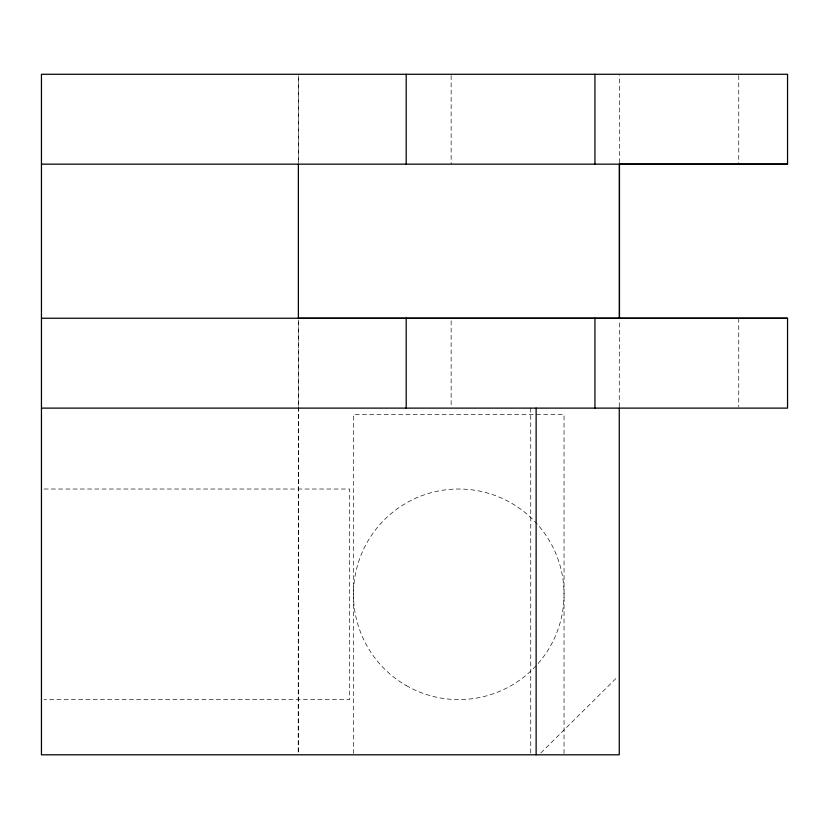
<?xml version="1.0" encoding="UTF-8"?>
<svg xmlns="http://www.w3.org/2000/svg" width="829" height="829" viewBox="0 0 829 829"><rect width="100%" height="100%" fill="white"/><g stroke="black" fill="none" stroke-linecap="round" stroke-linejoin="round"><path stroke-width="0.62" stroke-dasharray="4.14 3.11" d="M298.336 320.046L298.253 753.509L298.357 407.298M298.367 162.183L298.378 75.491L298.378 162.867M298.357 406.003L298.388 320.74M619.367 162.785L619.429 75.553M619.263 406.832L619.325 320.761M540.829 752.991L617.439 677.003M44.041 489.017L349.61 489.017L349.61 699.593L44.041 699.593M738.753 75.563L738.753 164.152M738.753 318.243L738.753 406.832M564.041 753.509L564.041 414.541L353.465 414.541L353.465 753.509M530.747 408.117L530.747 753.509M451.142 75.563L451.142 164.152M451.142 320.802L451.142 406.832M406.106 685.49A105.293 105.293 0 0 0 564.041 594.3A105.293 105.293 0 0 0 406.106 503.12A105.293 105.293 0 0 0 406.106 685.49"/><path stroke-width="1.24" d="M619.429 164.152L619.429 318.243L619.429 164.152L787.55 164.152L787.55 74.278L41.45 74.278L41.45 754.804L619.263 754.804L619.263 408.117M41.45 164.152L787.55 164.152M41.45 408.117L787.55 408.117L787.55 318.243L298.378 318.243L298.378 164.152M41.45 318.243L787.55 318.243M594.942 74.278L594.942 164.152M594.942 318.243L594.942 408.117M536.125 408.117L536.125 754.804M406.2 74.278L406.2 164.152M406.2 318.243L406.2 408.117"/></g></svg>
